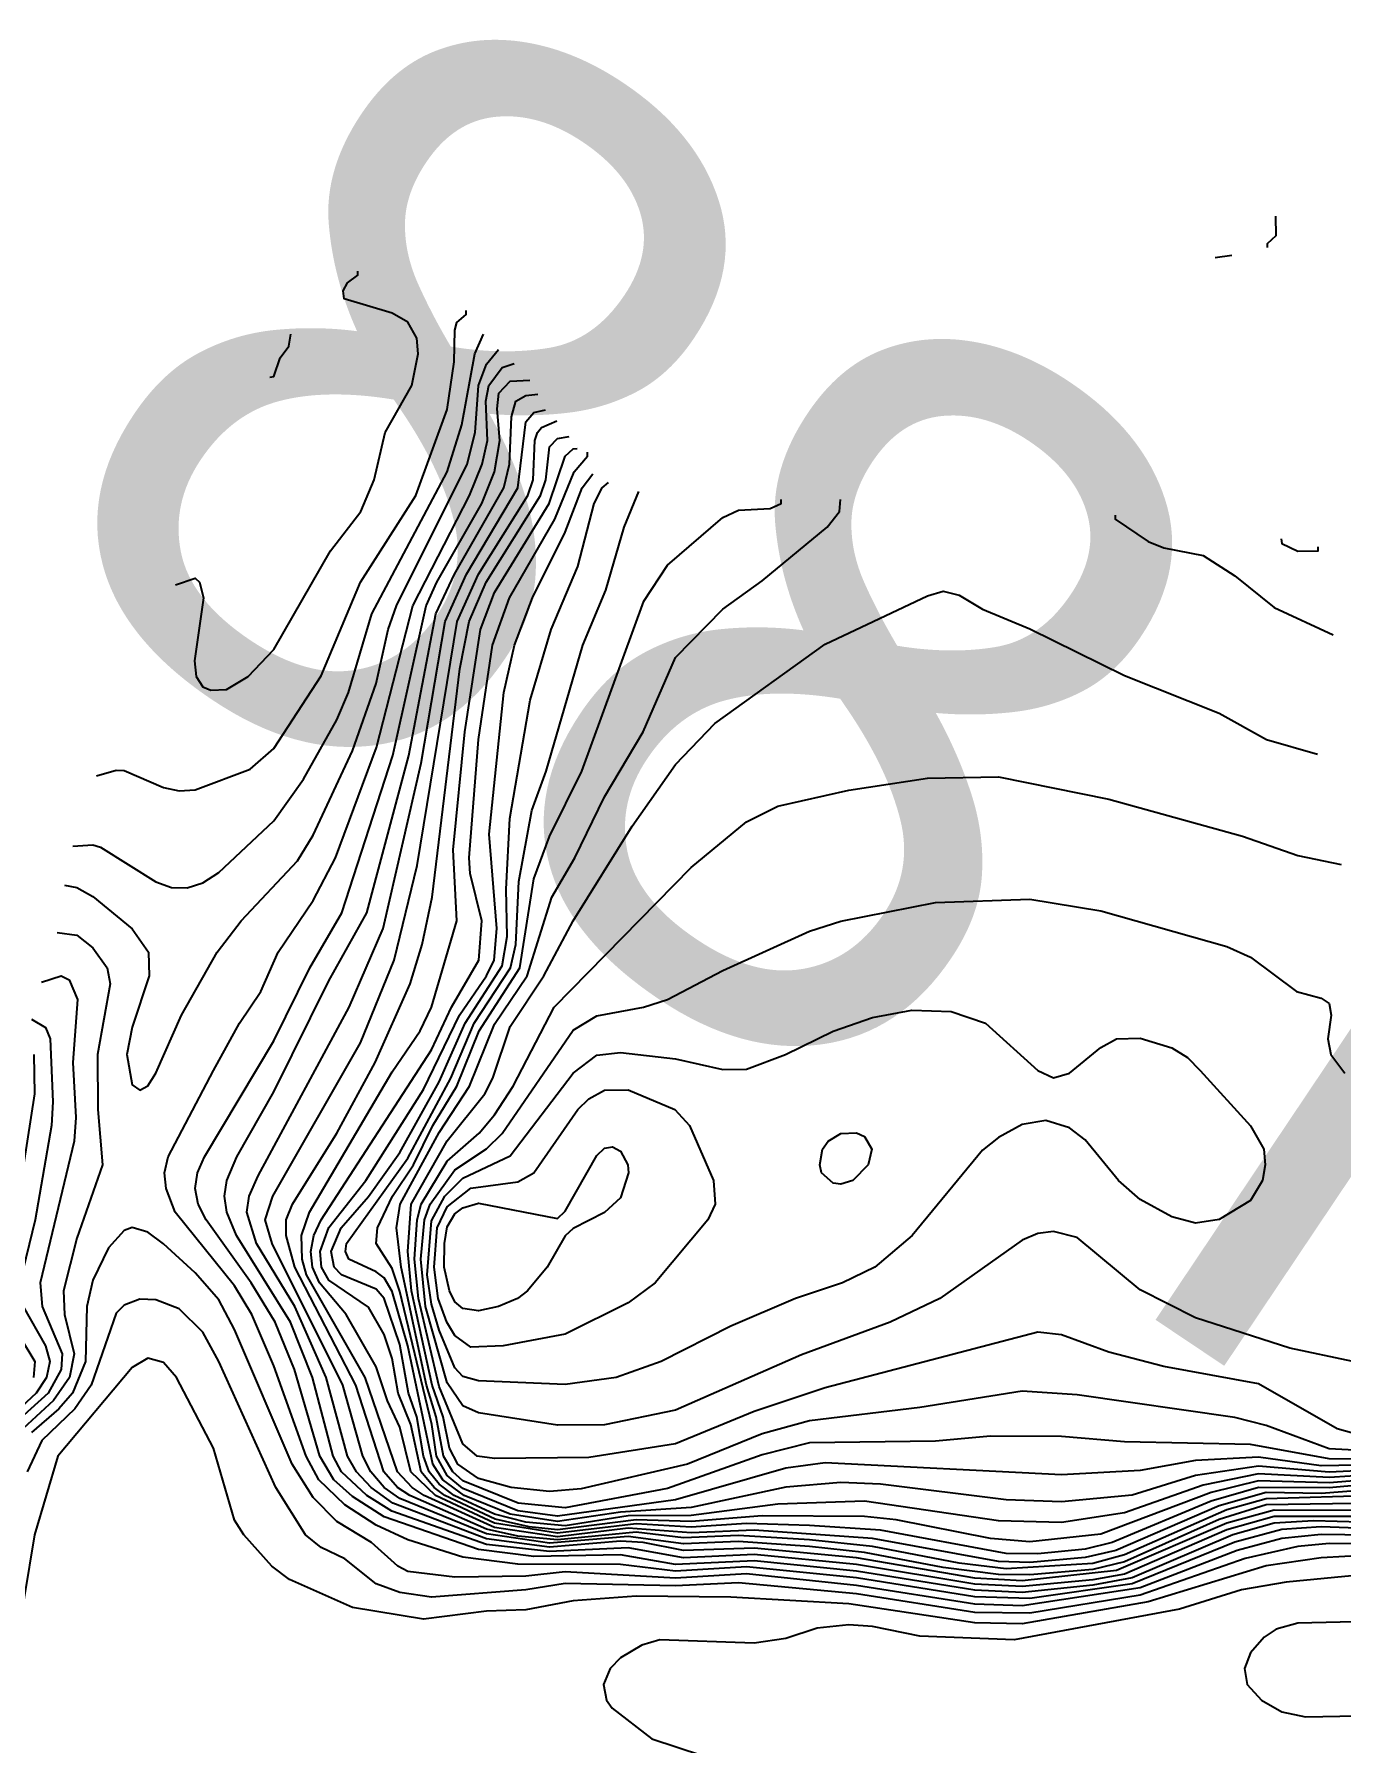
# Model space of a CAD drawing. Extents: x 474277 to 475042, y 254928 to 255625.
# Drawn here: x 474380.57 to 474393.3, y 255571.64 to 255588.29 of the extents above; entities that cross this region are included whole.
import ezdxf

# ---------------------------------------------------------------- set-up
doc = ezdxf.new("R2010")
doc.units = 0
doc.header["$MEASUREMENT"] = 0
doc.layers.add('BaseMapV2_DTM_export_MonNov09090547073261 — entities', color=1, linetype='CONTINUOUS')
doc.styles.get("Standard").update_dxf_attribs({"font": 'romans.shx'})

msp = doc.modelspace()

# ---------------------------------------------------------------- linework, layer by layer
at = {"layer": 'BaseMapV2_DTM_export_MonNov09090547073261 — entities', "color": 15, "linetype": 'Continuous', "true_color": 0xb7484b}
for points in [[(474392.656, 255586.516, 86.25), (474392.659, 255586.324, 86.25), (474392.575, 255586.247, 86.25), (474392.575, 255586.209, 86.25)], [(474392.23, 255586.132, 86.25), (474392.066, 255586.11, 86.25)], [(474381.945, 255582.925, 86.25), (474382.137, 255582.989, 86.25), (474382.181, 255582.95, 86.25), (474382.218, 255582.797, 86.25), (474382.132, 255582.183, 86.25), (474382.146, 255582.03, 86.25), (474382.213, 255581.931, 86.25), (474382.29, 255581.897, 86.25), (474382.443, 255581.906, 86.25), (474382.655, 255582.03, 86.25), (474382.903, 255582.294, 86.25), (474383.455, 255583.257, 86.25), (474383.749, 255583.64, 86.25), (474383.88, 255583.947, 86.25), (474383.986, 255584.407, 86.25), (474384.248, 255584.867, 86.25), (474384.309, 255585.174, 86.25), (474384.295, 255585.327, 86.25), (474384.207, 255585.482, 86.25), (474384.054, 255585.569, 86.25), (474383.587, 255585.711, 86.25), (474383.579, 255585.787, 86.25), (474383.621, 255585.864, 86.25), (474383.722, 255585.941, 86.25), (474383.722, 255585.979, 86.25)], [(474381.178, 255581.063, 86.5), (474381.37, 255581.121, 86.5), (474381.447, 255581.117, 86.5), (474381.83, 255580.949, 86.5), (474381.983, 255580.918, 86.5), (474382.137, 255580.927, 86.5), (474382.673, 255581.13, 86.5), (474382.903, 255581.329, 86.5), (474383.364, 255582.038, 86.5), (474383.748, 255582.95, 86.5), (474384.287, 255583.794, 86.5), (474384.59, 255584.631, 86.5), (474384.659, 255585.097, 86.5), (474384.666, 255585.404, 86.5), (474384.685, 255585.48, 86.5), (474384.777, 255585.557, 86.5), (474384.777, 255585.596, 86.5)], [(474380.948, 255580.378, 86.75), (474381.14, 255580.393, 86.75), (474381.217, 255580.368, 86.75), (474381.753, 255580.032, 86.75), (474381.907, 255579.977, 86.75), (474382.06, 255579.973, 86.75), (474382.213, 255580.022, 86.75), (474382.367, 255580.122, 86.75), (474382.903, 255580.626, 86.75), (474383.192, 255581.033, 86.75), (474383.517, 255581.611, 86.75), (474383.629, 255581.877, 86.75), (474383.856, 255582.643, 86.75), (474384.59, 255584.024, 86.75), (474384.735, 255584.484, 86.75), (474384.86, 255585.174, 86.75), (474384.944, 255585.365, 86.75)], [(474382.865, 255584.946, 86), (474382.903, 255584.954, 86), (474382.966, 255585.135, 86), (474383.049, 255585.25, 86), (474383.069, 255585.365, 86)], [(474380.866, 255579.998, 87), (474380.987, 255579.977, 87), (474381.14, 255579.889, 87), (474381.523, 255579.573, 87), (474381.684, 255579.346, 87), (474381.691, 255579.116, 87), (474381.523, 255578.618, 87), (474381.471, 255578.35, 87), (474381.523, 255578.055, 87), (474381.6, 255578.003, 87), (474381.677, 255578.044, 87), (474381.753, 255578.167, 87), (474382.006, 255578.733, 87), (474382.351, 255579.346, 87), (474382.584, 255579.653, 87), (474383.133, 255580.236, 87), (474383.287, 255580.487, 87), (474383.67, 255581.308, 87), (474383.9, 255581.965, 87), (474384.016, 255582.49, 87), (474384.098, 255582.72, 87), (474384.785, 255584.1, 87), (474384.862, 255584.407, 87), (474384.896, 255584.867, 87), (474384.974, 255585.072, 87), (474385.089, 255585.217, 87)], [(474393.715, 255573.726, 87.25), (474393.101, 255573.75, 87.25), (474392.718, 255573.723, 87.25), (474392.258, 255573.6, 87.25), (474391.261, 255573.196, 87.25), (474390.264, 255573.053, 87.25), (474389.728, 255573.069, 87.25), (474388.577, 255573.252, 87.25), (474387.504, 255573.362, 87.25), (474386.814, 255573.317, 87.25), (474386.277, 255573.384, 87.25), (474385.28, 255573.385, 87.25), (474384.744, 255573.455, 87.25), (474384.207, 255573.625, 87.25), (474383.9, 255573.767, 87.25), (474383.594, 255573.963, 87.25), (474383.343, 255574.209, 87.25), (474383.217, 255574.439, 87.25), (474382.903, 255575.319, 87.25), (474382.688, 255575.819, 87.25), (474382.52, 255576.098, 87.25), (474381.943, 255576.816, 87.25), (474381.855, 255577.046, 87.25), (474381.839, 255577.199, 87.25), (474381.876, 255577.353, 87.25), (474382.316, 255578.196, 87.25), (474382.57, 255578.656, 87.25), (474382.777, 255578.963, 87.25), (474382.944, 255579.346, 87.25), (474383.287, 255579.85, 87.25), (474383.503, 255580.267, 87.25), (474383.904, 255581.34, 87.25), (474384.257, 255582.72, 87.25), (474384.809, 255583.794, 87.25), (474384.933, 255584.1, 87.25), (474384.984, 255584.33, 87.25), (474384.966, 255584.714, 87.25), (474384.998, 255584.867, 87.25), (474385.127, 255585.042, 87.25), (474385.242, 255585.08, 87.25)], [(474393.715, 255573.788, 87.5), (474393.025, 255573.81, 87.5), (474392.641, 255573.785, 87.5), (474392.239, 255573.672, 87.5), (474391.261, 255573.255, 87.5), (474390.878, 255573.182, 87.5), (474390.188, 255573.112, 87.5), (474389.728, 255573.134, 87.5), (474388.577, 255573.319, 87.5), (474387.581, 255573.42, 87.5), (474386.814, 255573.383, 87.5), (474386.277, 255573.476, 87.5), (474385.434, 255573.46, 87.5), (474384.897, 255573.528, 87.5), (474383.977, 255573.846, 87.5), (474383.67, 255574.045, 87.5), (474383.487, 255574.209, 87.5), (474383.35, 255574.439, 87.5), (474383.106, 255575.283, 87.5), (474382.917, 255575.743, 87.5), (474382.684, 255576.126, 87.5), (474382.243, 255576.739, 87.5), (474382.166, 255576.893, 87.5), (474382.138, 255577.046, 87.5), (474382.16, 255577.199, 87.5), (474382.229, 255577.353, 87.5), (474382.903, 255578.483, 87.5), (474383.254, 255579.193, 87.5), (474383.565, 255579.73, 87.5), (474384.061, 255581.263, 87.5), (474384.387, 255582.72, 87.5), (474384.49, 255582.95, 87.5), (474384.927, 255583.717, 87.5), (474385.051, 255584.024, 87.5), (474385.102, 255584.33, 87.5), (474385.078, 255584.637, 87.5), (474385.095, 255584.79, 87.5), (474385.204, 255584.907, 87.5), (474385.395, 255584.919, 87.5)], [(474393.715, 255573.852, 87.75), (474392.641, 255573.852, 87.75), (474392.181, 255573.72, 87.75), (474391.184, 255573.29, 87.75), (474390.878, 255573.233, 87.75), (474390.188, 255573.17, 87.75), (474389.728, 255573.193, 87.75), (474388.577, 255573.384, 87.75), (474387.581, 255573.481, 87.75), (474386.891, 255573.449, 87.75), (474386.354, 255573.547, 87.75), (474385.587, 255573.51, 87.75), (474384.974, 255573.579, 87.75), (474384.051, 255573.902, 87.75), (474383.808, 255574.056, 87.75), (474383.562, 255574.286, 87.75), (474383.48, 255574.439, 87.75), (474383.279, 255575.206, 87.75), (474383.065, 255575.743, 87.75), (474382.541, 255576.586, 87.75), (474382.445, 255576.816, 87.75), (474382.423, 255576.969, 87.75), (474382.446, 255577.123, 87.75), (474382.543, 255577.353, 87.75), (474382.903, 255577.986, 87.75), (474383.44, 255579.068, 87.75), (474383.809, 255579.73, 87.75), (474384.216, 255581.263, 87.75), (474384.481, 255582.643, 87.75), (474384.661, 255583.027, 87.75), (474385.143, 255583.87, 87.75), (474385.199, 255584.1, 87.75), (474385.218, 255584.56, 87.75), (474385.26, 255584.714, 87.75), (474385.357, 255584.767, 87.75), (474385.472, 255584.782, 87.75)], [(474393.638, 255573.91, 88), (474392.641, 255573.914, 88), (474392.181, 255573.787, 88), (474391.108, 255573.326, 88), (474390.188, 255573.225, 88), (474389.728, 255573.251, 88), (474388.577, 255573.447, 88), (474387.581, 255573.541, 88), (474386.891, 255573.519, 88), (474386.5, 255573.596, 88), (474386.277, 255573.609, 88), (474385.587, 255573.551, 88), (474384.974, 255573.634, 88), (474384.062, 255573.979, 88), (474383.852, 255574.132, 88), (474383.707, 255574.286, 88), (474383.622, 255574.439, 88), (474383.414, 255575.206, 88), (474383.108, 255575.896, 88), (474382.735, 255576.509, 88), (474382.639, 255576.816, 88), (474382.664, 255576.969, 88), (474382.75, 255577.169, 88), (474383.637, 255578.81, 88), (474383.968, 255579.576, 88), (474384.339, 255581.187, 88), (474384.572, 255582.567, 88), (474384.78, 255583.027, 88), (474385.28, 255583.87, 88), (474385.357, 255584.512, 88), (474385.434, 255584.602, 88), (474385.549, 255584.628, 88)], [(474393.638, 255573.981, 88.25), (474392.565, 255573.964, 88.25), (474392.105, 255573.821, 88.25), (474391.184, 255573.409, 88.25), (474390.878, 255573.336, 88.25), (474390.264, 255573.281, 88.25), (474389.958, 255573.286, 88.25), (474389.421, 255573.355, 88.25), (474388.654, 255573.501, 88.25), (474388.117, 255573.56, 88.25), (474387.427, 255573.608, 88.25), (474386.891, 255573.584, 88.25), (474386.354, 255573.657, 88.25), (474385.587, 255573.59, 88.25), (474384.974, 255573.683, 88.25), (474384.13, 255574.026, 88.25), (474383.978, 255574.132, 88.25), (474383.847, 255574.286, 88.25), (474383.769, 255574.439, 88.25), (474383.576, 255575.129, 88.25), (474382.886, 255576.509, 88.25), (474382.82, 255576.739, 88.25), (474382.892, 255576.969, 88.25), (474383.747, 255578.465, 88.25), (474384.076, 255579.27, 88.25), (474384.3, 255580.19, 88.25), (474384.688, 255582.567, 88.25), (474384.896, 255583.027, 88.25), (474385.375, 255583.794, 88.25), (474385.427, 255583.947, 88.25), (474385.443, 255584.33, 88.25), (474385.469, 255584.407, 88.25), (474385.51, 255584.456, 88.25), (474385.658, 255584.522, 88.25)], [(474393.638, 255574.054, 88.5), (474392.565, 255574.023, 88.5), (474392.181, 255573.915, 88.5), (474391.184, 255573.477, 88.5), (474390.878, 255573.393, 88.5), (474390.034, 255573.341, 88.5), (474389.574, 255573.395, 88.5), (474388.731, 255573.558, 88.5), (474388.117, 255573.623, 88.5), (474387.427, 255573.665, 88.5), (474386.891, 255573.642, 88.5), (474386.431, 255573.699, 88.5), (474385.664, 255573.622, 88.5), (474385.28, 255573.659, 88.5), (474384.974, 255573.727, 88.5), (474384.227, 255574.056, 88.5), (474384.108, 255574.132, 88.5), (474383.974, 255574.286, 88.5), (474383.701, 255575.129, 88.5), (474383.108, 255576.279, 88.5), (474383.024, 255576.586, 88.5), (474383.023, 255576.739, 88.5), (474383.084, 255576.893, 88.5), (474383.516, 255577.583, 88.5), (474383.891, 255578.273, 88.5), (474384.231, 255579.04, 88.5), (474384.348, 255579.423, 88.5), (474384.444, 255579.883, 88.5), (474384.715, 255582.107, 88.5), (474384.805, 255582.567, 88.5), (474384.971, 255582.95, 88.5), (474385.498, 255583.794, 88.5), (474385.55, 255583.947, 88.5), (474385.587, 255584.269, 88.5), (474385.664, 255584.348, 88.5), (474385.779, 255584.369, 88.5)], [(474393.638, 255574.116, 88.75), (474393.101, 255574.074, 88.75), (474392.565, 255574.083, 88.75), (474392.105, 255573.954, 88.75), (474391.102, 255573.519, 88.75), (474390.801, 255573.45, 88.75), (474390.264, 255573.402, 88.75), (474389.958, 255573.413, 88.75), (474388.731, 255573.635, 88.75), (474387.581, 255573.718, 88.75), (474386.967, 255573.693, 88.75), (474386.354, 255573.738, 88.75), (474385.664, 255573.654, 88.75), (474385.05, 255573.745, 88.75), (474384.368, 255574.056, 88.75), (474384.249, 255574.132, 88.75), (474384.106, 255574.286, 88.75), (474383.793, 255575.206, 88.75), (474383.222, 255576.203, 88.75), (474383.178, 255576.356, 88.75), (474383.173, 255576.586, 88.75), (474383.251, 255576.816, 88.75), (474384.054, 255578.183, 88.75), (474384.327, 255578.58, 88.75), (474384.437, 255578.811, 88.75), (474384.684, 255579.653, 88.75), (474384.648, 255580.343, 88.75), (474384.764, 255581.493, 88.75), (474384.914, 255582.49, 88.75), (474385.05, 255582.851, 88.75), (474385.585, 255583.717, 88.75), (474385.74, 255584.176, 88.75), (474385.817, 255584.25, 88.75), (474385.855, 255584.252, 88.75)], [(474393.791, 255574.184, 89), (474393.178, 255574.129, 89), (474392.488, 255574.132, 89), (474392.028, 255574, 89), (474391.065, 255573.596, 89), (474390.801, 255573.534, 89), (474390.341, 255573.488, 89), (474390.034, 255573.492, 89), (474388.808, 255573.719, 89), (474388.117, 255573.762, 89), (474387.504, 255573.783, 89), (474386.967, 255573.746, 89), (474386.431, 255573.78, 89), (474385.664, 255573.688, 89), (474385.05, 255573.786, 89), (474384.476, 255574.056, 89), (474384.237, 255574.286, 89), (474384.13, 255574.722, 89), (474384.01, 255574.976, 89), (474383.9, 255575.308, 89), (474383.606, 255575.819, 89), (474383.347, 255576.126, 89), (474383.279, 255576.279, 89), (474383.264, 255576.433, 89), (474383.292, 255576.586, 89), (474383.363, 255576.739, 89), (474384.437, 255578.396, 89), (474384.633, 255578.81, 89), (474384.898, 255579.27, 89), (474384.928, 255579.653, 89), (474384.815, 255580.113, 89), (474384.804, 255580.267, 89), (474384.896, 255581.417, 89), (474385.033, 255582.337, 89), (474385.196, 255582.797, 89), (474385.64, 255583.564, 89), (474385.828, 255584.024, 89), (474385.956, 255584.177, 89), (474385.956, 255584.215, 89)], [(474393.791, 255574.228, 89.25), (474393.178, 255574.179, 89.25), (474392.488, 255574.197, 89.25), (474392.028, 255574.083, 89.25), (474390.954, 255573.678, 89.25), (474390.264, 255573.604, 89.25), (474389.881, 255573.637, 89.25), (474388.961, 255573.817, 89.25), (474388.654, 255573.85, 89.25), (474387.657, 255573.857, 89.25), (474386.967, 255573.801, 89.25), (474386.431, 255573.819, 89.25), (474385.664, 255573.722, 89.25), (474385.389, 255573.749, 89.25), (474385.057, 255573.826, 89.25), (474384.569, 255574.056, 89.25), (474384.464, 255574.132, 89.25), (474384.338, 255574.286, 89.25), (474384.237, 255574.746, 89.25), (474384.115, 255575.053, 89.25), (474384.054, 255575.39, 89.25), (474383.977, 255575.622, 89.25), (474383.824, 255575.89, 89.25), (474383.44, 255576.151, 89.25), (474383.369, 255576.279, 89.25), (474383.356, 255576.433, 89.25), (474383.44, 255576.664, 89.25), (474383.799, 255577.123, 89.25), (474384.36, 255578.009, 89.25), (474384.712, 255578.733, 89.25), (474384.975, 255579.116, 89.25), (474385.047, 255579.27, 89.25), (474385.074, 255579.576, 89.25), (474384.999, 255580.497, 89.25), (474385.142, 255581.877, 89.25), (474385.247, 255582.337, 89.25), (474385.423, 255582.797, 89.25), (474385.74, 255583.438, 89.25), (474385.904, 255583.87, 89.25), (474386.009, 255584.004, 89.25)], [(474393.791, 255574.27, 89.5), (474393.178, 255574.231, 89.5), (474392.488, 255574.265, 89.5), (474391.951, 255574.155, 89.5), (474391.184, 255573.886, 89.5), (474390.571, 255573.792, 89.5), (474389.958, 255573.809, 89.5), (474388.654, 255574.001, 89.5), (474387.811, 255573.971, 89.5), (474386.967, 255573.862, 89.5), (474386.354, 255573.857, 89.5), (474385.74, 255573.76, 89.5), (474385.357, 255573.795, 89.5), (474385.05, 255573.874, 89.5), (474384.658, 255574.056, 89.5), (474384.514, 255574.165, 89.5), (474384.417, 255574.286, 89.5), (474384.36, 255574.439, 89.5), (474384.297, 255574.823, 89.5), (474384.214, 255575.053, 89.5), (474384.13, 255575.525, 89.5), (474383.978, 255575.973, 89.5), (474383.9, 255576.064, 89.5), (474383.561, 255576.203, 89.5), (474383.491, 255576.279, 89.5), (474383.46, 255576.433, 89.5), (474383.56, 255576.663, 89.5), (474383.824, 255576.968, 89.5), (474384.13, 255577.397, 89.5), (474384.514, 255578.083, 89.5), (474384.765, 255578.656, 89.5), (474385.127, 255579.215, 89.5), (474385.176, 255579.5, 89.5), (474385.166, 255579.96, 89.5), (474385.201, 255580.65, 89.5), (474385.398, 255581.8, 89.5), (474385.604, 255582.49, 89.5), (474385.864, 255583.104, 89.5), (474386.021, 255583.717, 89.5), (474386.101, 255583.87, 89.5), (474386.162, 255583.92, 89.5)], [(474393.791, 255574.313, 89.75), (474393.178, 255574.283, 89.75), (474392.488, 255574.34, 89.75), (474391.875, 255574.251, 89.75), (474391.261, 255574.06, 89.75), (474390.571, 255573.992, 89.75), (474390.034, 255574.014, 89.75), (474388.808, 255574.166, 89.75), (474388.424, 255574.182, 89.75), (474387.887, 255574.138, 89.75), (474386.967, 255573.939, 89.75), (474386.277, 255573.894, 89.75), (474385.664, 255573.801, 89.75), (474385.204, 255573.874, 89.75), (474384.755, 255574.056, 89.75), (474384.547, 255574.209, 89.75), (474384.45, 255574.362, 89.75), (474384.207, 255575.513, 89.75), (474384.054, 255576.043, 89.75), (474383.977, 255576.174, 89.75), (474383.9, 255576.235, 89.75), (474383.634, 255576.356, 89.75), (474383.602, 255576.433, 89.75), (474383.612, 255576.509, 89.75), (474384.207, 255577.342, 89.75), (474384.625, 255578.12, 89.75), (474384.853, 255578.656, 89.75), (474385.208, 255579.193, 89.75), (474385.259, 255579.423, 89.75), (474385.29, 255580.036, 89.75), (474385.416, 255580.727, 89.75), (474385.555, 255581.11, 89.75), (474385.913, 255582.337, 89.75), (474386.137, 255582.874, 89.75), (474386.314, 255583.487, 89.75), (474386.457, 255583.832, 89.75)], [(474393.791, 255574.357, 90), (474393.101, 255574.343, 90), (474392.488, 255574.428, 90), (474391.875, 255574.395, 90), (474391.338, 255574.298, 90), (474390.571, 255574.256, 90), (474388.271, 255574.372, 90), (474387.887, 255574.321, 90), (474386.814, 255574.012, 90), (474385.664, 255573.854, 90), (474385.28, 255573.906, 90), (474384.744, 255574.123, 90), (474384.59, 255574.25, 90), (474384.486, 255574.439, 90), (474384.441, 255574.746, 90), (474384.13, 255576.043, 90), (474384.054, 255576.267, 90), (474383.9, 255576.509, 90), (474383.911, 255576.663, 90), (474384.057, 255576.969, 90), (474384.264, 255577.276, 90), (474384.451, 255577.66, 90), (474384.684, 255578.043, 90), (474384.903, 255578.58, 90), (474385.297, 255579.193, 90), (474385.434, 255580.062, 90), (474385.587, 255580.473, 90), (474385.901, 255581.11, 90), (474386.507, 255582.764, 90), (474386.737, 255583.116, 90), (474387.274, 255583.581, 90), (474387.427, 255583.653, 90), (474387.734, 255583.669, 90), (474387.842, 255583.717, 90), (474387.842, 255583.755, 90)], [(474393.791, 255574.41, 90.25), (474393.178, 255574.412, 90.25), (474392.411, 255574.552, 90.25), (474391.184, 255574.579, 90.25), (474390.571, 255574.631, 90.25), (474389.881, 255574.633, 90.25), (474389.344, 255574.586, 90.25), (474388.117, 255574.567, 90.25), (474387.657, 255574.451, 90.25), (474386.737, 255574.123, 90.25), (474385.74, 255573.934, 90.25), (474385.282, 255573.979, 90.25), (474384.744, 255574.199, 90.25), (474384.646, 255574.286, 90.25), (474384.556, 255574.439, 90.25), (474384.484, 255574.823, 90.25), (474384.388, 255575.129, 90.25), (474384.142, 255576.279, 90.25), (474384.099, 255576.663, 90.25), (474384.133, 255576.893, 90.25), (474384.514, 255577.591, 90.25), (474384.807, 255578.043, 90.25), (474385.05, 255578.646, 90.25), (474385.369, 255579.116, 90.25), (474385.61, 255579.883, 90.25), (474385.835, 255580.267, 90.25), (474386.124, 255580.859, 90.25), (474386.5, 255581.493, 90.25), (474386.814, 255582.217, 90.25), (474387.274, 255582.687, 90.25), (474387.657, 255582.963, 90.25), (474388.289, 255583.487, 90.25), (474388.409, 255583.64, 90.25), (474388.42, 255583.755, 90.25)], [(474391.093, 255583.602, 90.25), (474391.093, 255583.564, 90.25), (474391.415, 255583.347, 90.25), (474391.568, 255583.284, 90.25), (474391.951, 255583.209, 90.25), (474392.258, 255583.011, 90.25), (474392.641, 255582.702, 90.25), (474393.216, 255582.436, 90.25)], [(474392.709, 255583.372, 90), (474392.718, 255583.327, 90), (474392.871, 255583.253, 90), (474393.07, 255583.257, 90), (474393.07, 255583.295, 90)], [(474393.791, 255574.476, 90.5), (474393.178, 255574.509, 90.5), (474392.565, 255574.737, 90.5), (474392.258, 255574.816, 90.5), (474390.724, 255575.037, 90.5), (474390.188, 255575.072, 90.5), (474389.191, 255574.911, 90.5), (474388.117, 255574.784, 90.5), (474387.657, 255574.657, 90.5), (474386.931, 255574.362, 90.5), (474385.894, 255574.12, 90.5), (474385.587, 255574.094, 90.5), (474385.213, 255574.132, 90.5), (474384.897, 255574.22, 90.5), (474384.695, 255574.362, 90.5), (474384.615, 255574.516, 90.5), (474384.552, 255574.823, 90.5), (474384.445, 255575.129, 90.5), (474384.245, 255576.049, 90.5), (474384.209, 255576.433, 90.5), (474384.241, 255576.893, 90.5), (474384.59, 255577.508, 90.5), (474384.958, 255577.966, 90.5), (474385.036, 255578.12, 90.5), (474385.204, 255578.623, 90.5), (474385.532, 255579.116, 90.5), (474385.819, 255579.653, 90.5), (474386.392, 255580.573, 90.5), (474386.814, 255581.173, 90.5), (474387.197, 255581.575, 90.5), (474388.271, 255582.348, 90.5), (474389.268, 255582.817, 90.5), (474389.421, 255582.862, 90.5), (474389.574, 255582.824, 90.5), (474389.804, 255582.689, 90.5), (474390.264, 255582.497, 90.5), (474391.184, 255582.041, 90.5), (474392.105, 255581.676, 90.5), (474392.568, 255581.417, 90.5), (474393.063, 255581.275, 90.5)], [(474393.638, 255574.599, 90.75), (474393.255, 255574.706, 90.75), (474392.488, 255575.143, 90.75), (474391.568, 255575.313, 90.75), (474391.031, 255575.451, 90.75), (474390.571, 255575.621, 90.75), (474390.341, 255575.647, 90.75), (474388.271, 255575.103, 90.75), (474387.581, 255574.873, 90.75), (474386.814, 255574.557, 90.75), (474385.971, 255574.425, 90.75), (474385.05, 255574.417, 90.75), (474384.882, 255574.439, 90.75), (474384.744, 255574.558, 90.75), (474384.514, 255575.118, 90.75), (474384.311, 255575.973, 90.75), (474384.274, 255576.356, 90.75), (474384.298, 255576.739, 90.75), (474384.337, 255576.893, 90.75), (474384.59, 255577.31, 90.75), (474384.902, 255577.583, 90.75), (474385.05, 255577.763, 90.75), (474385.233, 255578.043, 90.75), (474385.631, 255578.81, 90.75), (474386.967, 255580.171, 90.75), (474387.504, 255580.617, 90.75), (474387.811, 255580.77, 90.75), (474388.501, 255580.925, 90.75), (474389.268, 255581.04, 90.75), (474389.958, 255581.053, 90.75), (474391.031, 255580.838, 90.75), (474392.335, 255580.478, 90.75), (474392.871, 255580.288, 90.75), (474393.293, 255580.2, 90.75)], [(474393.408, 255575.361, 91), (474392.795, 255575.491, 91), (474391.875, 255575.786, 91), (474391.338, 255576.059, 91), (474390.724, 255576.567, 91), (474390.494, 255576.626, 91), (474390.341, 255576.607, 91), (474390.188, 255576.542, 91), (474389.388, 255575.973, 91), (474388.902, 255575.743, 91), (474388.041, 255575.425, 91), (474386.814, 255574.885, 91), (474386.124, 255574.743, 91), (474385.664, 255574.74, 91), (474384.897, 255574.859, 91), (474384.744, 255574.93, 91), (474384.59, 255575.154, 91), (474384.381, 255575.896, 91), (474384.335, 255576.356, 91), (474384.371, 255576.739, 91), (474384.424, 255576.893, 91), (474384.667, 255577.228, 91), (474384.974, 255577.433, 91), (474385.127, 255577.582, 91), (474385.817, 255578.586, 91), (474386.047, 255578.728, 91), (474386.502, 255578.81, 91), (474386.736, 255578.886, 91), (474387.274, 255579.167, 91), (474388.117, 255579.551, 91), (474388.424, 255579.648, 91), (474389.344, 255579.831, 91), (474390.264, 255579.862, 91), (474390.954, 255579.751, 91), (474392.181, 255579.403, 91), (474392.411, 255579.297, 91), (474392.86, 255578.963, 91), (474393.101, 255578.9, 91), (474393.178, 255578.848, 91), (474393.197, 255578.733, 91), (474393.164, 255578.503, 91), (474393.195, 255578.35, 91), (474393.331, 255578.168, 91)], [(474380.795, 255579.537, 87.25), (474380.987, 255579.511, 87.25), (474381.14, 255579.388, 87.25), (474381.28, 255579.193, 87.25), (474381.311, 255579.04, 87.25), (474381.188, 255578.35, 87.25), (474381.19, 255577.813, 87.25), (474381.234, 255577.276, 87.25), (474380.987, 255576.562, 87.25), (474380.857, 255576.049, 87.25), (474380.864, 255575.819, 87.25), (474380.959, 255575.436, 87.25), (474380.914, 255575.206, 87.25), (474380.757, 255574.979, 87.25), (474380.421, 255574.669, 87.25)], [(474380.642, 255579.055, 87.5), (474380.833, 255579.115, 87.5), (474380.91, 255579.079, 87.5), (474380.991, 255578.886, 87.5), (474380.948, 255578.273, 87.5), (474380.976, 255577.736, 87.5), (474380.96, 255577.506, 87.5), (474380.628, 255576.126, 87.5), (474380.648, 255575.896, 87.5), (474380.842, 255575.436, 87.5), (474380.834, 255575.283, 87.5), (474380.705, 255575.053, 87.5), (474380.37, 255574.746, 87.5)], [(474380.544, 255578.695, 87.75), (474380.68, 255578.614, 87.75), (474380.726, 255578.503, 87.75), (474380.752, 255577.89, 87.75), (474380.738, 255577.66, 87.75), (474380.579, 255576.739, 87.75), (474380.429, 255576.126, 87.75)], [(474386.236, 255575.206, 91.25), (474385.74, 255575.137, 91.25), (474384.897, 255575.173, 91.25), (474384.744, 255575.214, 91.25), (474384.667, 255575.299, 91.25), (474384.514, 255575.667, 91.25), (474384.437, 255575.919, 91.25), (474384.397, 255576.203, 91.25), (474384.437, 255576.729, 91.25), (474384.568, 255576.969, 91.25), (474384.744, 255577.145, 91.25), (474385.204, 255577.364, 91.25), (474385.817, 255578.168, 91.25), (474386.047, 255578.345, 91.25), (474386.277, 255578.37, 91.25), (474386.814, 255578.309, 91.25), (474387.274, 255578.204, 91.25), (474387.504, 255578.209, 91.25), (474387.884, 255578.35, 91.25), (474388.347, 255578.579, 91.25), (474388.731, 255578.71, 91.25), (474389.114, 255578.782, 91.25), (474389.498, 255578.77, 91.25), (474389.832, 255578.656, 91.25), (474390.341, 255578.195, 91.25), (474390.494, 255578.124, 91.25), (474390.648, 255578.169, 91.25), (474390.954, 255578.419, 91.25), (474391.108, 255578.503, 91.25), (474391.338, 255578.508, 91.25), (474391.645, 255578.415, 91.25), (474391.798, 255578.32, 91.25), (474391.922, 255578.196, 91.25), (474392.411, 255577.657, 91.25), (474392.54, 255577.429, 91.25), (474392.555, 255577.276, 91.25), (474392.529, 255577.123, 91.25), (474392.411, 255576.928, 91.25), (474392.105, 255576.743, 91.25), (474391.875, 255576.707, 91.25), (474391.645, 255576.769, 91.25), (474391.338, 255576.938, 91.25), (474391.125, 255577.123, 91.25), (474390.801, 255577.519, 91.25), (474390.648, 255577.637, 91.25), (474390.418, 255577.709, 91.25), (474390.188, 255577.667, 91.25), (474389.958, 255577.543, 91.25), (474389.804, 255577.419, 91.25), (474389.119, 255576.586, 91.25), (474388.755, 255576.279, 91.25), (474388.439, 255576.126, 91.25), (474387.981, 255575.973, 91.25), (474387.351, 255575.705, 91.25), (474386.675, 255575.359, 91.25), (474386.236, 255575.206, 91.25)], [(474380.568, 255578.35, 88), (474380.573, 255577.966, 88), (474380.395, 255576.816, 88)], [(474385.136, 255575.513, 91.5), (474384.82, 255575.5, 91.5), (474384.667, 255575.612, 91.5), (474384.587, 255575.743, 91.5), (474384.504, 255575.973, 91.5), (474384.465, 255576.279, 91.5), (474384.494, 255576.663, 91.5), (474384.59, 255576.867, 91.5), (474384.82, 255577.047, 91.5), (474385.28, 255577.111, 91.5), (474385.434, 255577.197, 91.5), (474385.863, 255577.813, 91.5), (474385.971, 255577.917, 91.5), (474386.124, 255578.003, 91.5), (474386.354, 255578.006, 91.5), (474386.808, 255577.813, 91.5), (474386.95, 255577.66, 91.5), (474387.184, 255577.123, 91.5), (474387.2, 255576.893, 91.5), (474387.127, 255576.739, 91.5), (474386.615, 255576.126, 91.5), (474386.354, 255575.931, 91.5), (474385.74, 255575.628, 91.5), (474385.136, 255575.513, 91.5)], [(474388.541, 255577.123, 91.5), (474388.424, 255577.088, 91.5), (474388.347, 255577.098, 91.5), (474388.236, 255577.199, 91.5), (474388.218, 255577.276, 91.5), (474388.246, 255577.429, 91.5), (474388.299, 255577.506, 91.5), (474388.424, 255577.581, 91.5), (474388.577, 255577.586, 91.5), (474388.654, 255577.55, 91.5), (474388.725, 255577.429, 91.5), (474388.688, 255577.276, 91.5), (474388.541, 255577.123, 91.5)], [(474385.092, 255575.896, 91.75), (474384.897, 255575.853, 91.75), (474384.744, 255575.875, 91.75), (474384.667, 255575.943, 91.75), (474384.612, 255576.049, 91.75), (474384.561, 255576.279, 91.75), (474384.564, 255576.509, 91.75), (474384.59, 255576.671, 91.75), (474384.667, 255576.798, 91.75), (474384.744, 255576.858, 91.75), (474384.897, 255576.901, 91.75), (474385.664, 255576.754, 91.75), (474385.74, 255576.826, 91.75), (474386.047, 255577.365, 91.75), (474386.124, 255577.439, 91.75), (474386.201, 255577.452, 91.75), (474386.277, 255577.408, 91.75), (474386.348, 255577.276, 91.75), (474386.357, 255577.199, 91.75), (474386.277, 255576.955, 91.75), (474386.124, 255576.812, 91.75), (474385.817, 255576.655, 91.75), (474385.74, 255576.585, 91.75), (474385.563, 255576.279, 91.75), (474385.373, 255576.049, 91.75), (474385.275, 255575.973, 91.75), (474385.092, 255575.896, 91.75)], [(474393.791, 255573.667, 87), (474393.101, 255573.677, 87), (474392.718, 255573.638, 87), (474392.282, 255573.519, 87), (474391.338, 255573.155, 87), (474390.188, 255572.981, 87), (474389.728, 255572.997, 87), (474388.577, 255573.18, 87), (474387.504, 255573.291, 87), (474386.814, 255573.249, 87), (474385.74, 255573.311, 87), (474385.357, 255573.271, 87), (474384.667, 255573.259, 87), (474384.207, 255573.315, 87), (474384.109, 255573.366, 87), (474383.855, 255573.596, 87), (474383.517, 255573.801, 87), (474383.287, 255574.036, 87), (474383.082, 255574.362, 87), (474382.52, 255575.672, 87), (474382.367, 255575.96, 87), (474382.137, 255576.225, 87), (474381.83, 255576.506, 87), (474381.677, 255576.621, 87), (474381.523, 255576.665, 87), (474381.447, 255576.635, 87), (474381.293, 255576.467, 87), (474381.14, 255576.153, 87), (474381.084, 255575.896, 87), (474381.07, 255575.359, 87), (474380.943, 255575.053, 87), (474380.811, 255574.899, 87), (474380.545, 255574.669, 87)], [(474380.464, 255575.896, 87.75), (474380.68, 255575.513, 87.75), (474380.723, 255575.359, 87.75), (474380.691, 255575.206, 87.75), (474380.591, 255575.053, 87.75), (474380.261, 255574.746, 87.75)], [(474393.715, 255573.583, 86.75), (474393.178, 255573.587, 86.75), (474392.871, 255573.558, 86.75), (474392.358, 255573.442, 86.75), (474391.338, 255573.085, 86.75), (474390.264, 255572.908, 86.75), (474389.728, 255572.916, 86.75), (474388.577, 255573.098, 86.75), (474387.427, 255573.204, 86.75), (474386.814, 255573.174, 86.75), (474385.74, 255573.199, 86.75), (474385.357, 255573.138, 86.75), (474384.437, 255573.065, 86.75), (474384.13, 255573.109, 86.75), (474383.9, 255573.195, 86.75), (474383.594, 255573.438, 86.75), (474383.364, 255573.55, 86.75), (474383.212, 255573.672, 86.75), (474382.924, 255574.132, 86.75), (474382.369, 255575.359, 86.75), (474382.213, 255575.646, 86.75), (474381.983, 255575.873, 86.75), (474381.753, 255575.961, 86.75), (474381.6, 255575.966, 86.75), (474381.447, 255575.909, 86.75), (474381.37, 255575.831, 86.75), (474381.124, 255575.129, 86.75), (474380.967, 255574.899, 86.75), (474380.644, 255574.592, 86.75), (474380.501, 255574.286, 86.75)], [(474380.3, 255575.819, 88), (474380.575, 255575.359, 88), (474380.565, 255575.206, 88)], [(474394.482, 255573.526, 86.5), (474393.101, 255573.448, 86.5), (474392.565, 255573.37, 86.5), (474391.415, 255573.019, 86.5), (474390.188, 255572.807, 86.5), (474389.728, 255572.816, 86.5), (474388.501, 255573, 86.5), (474387.351, 255573.065, 86.5), (474386.431, 255573.076, 86.5), (474385.817, 255573.031, 86.5), (474385.357, 255572.943, 86.5), (474384.974, 255572.928, 86.5), (474384.36, 255572.851, 86.5), (474383.67, 255572.963, 86.5), (474383.057, 255573.238, 86.5), (474382.885, 255573.366, 86.5), (474382.61, 255573.672, 86.5), (474382.52, 255573.816, 86.5), (474382.315, 255574.516, 86.5), (474381.955, 255575.206, 86.5), (474381.83, 255575.35, 86.5), (474381.677, 255575.392, 86.5), (474381.523, 255575.303, 86.5), (474380.801, 255574.439, 86.5), (474380.574, 255573.672, 86.5), (474380.373, 255572.451, 86.5)], [(474393.868, 255573.318, 86.25), (474392.759, 255573.212, 86.25), (474392.323, 255573.136, 86.25), (474391.721, 255572.948, 86.25), (474390.111, 255572.65, 86.25), (474389.191, 255572.686, 86.25), (474388.731, 255572.781, 86.25), (474388.501, 255572.796, 86.25), (474388.194, 255572.763, 86.25), (474387.887, 255572.661, 86.25), (474387.581, 255572.616, 86.25), (474386.661, 255572.649, 86.25), (474386.486, 255572.599, 86.25), (474386.277, 255572.474, 86.25), (474386.177, 255572.369, 86.25), (474386.113, 255572.216, 86.25), (474386.142, 255572.062, 86.25), (474386.198, 255571.985, 86.25), (474386.584, 255571.685, 86.25), (474387.581, 255571.356, 86.25)], [(474393.561, 255572.829, 86), (474392.871, 255572.812, 86), (474392.662, 255572.752, 86), (474392.546, 255572.676, 86), (474392.412, 255572.522, 86), (474392.352, 255572.369, 86), (474392.38, 255572.216, 86), (474392.518, 255572.062, 86), (474392.718, 255571.948, 86), (474392.948, 255571.901, 86), (474393.45, 255571.909, 86)]]:
    msp.add_polyline3d(points, dxfattribs=at)

# ---------------------------------------------------------------- texts
at = {"layer": 'BaseMapV2_DTM_export_MonNov09090547073261 — entities', "color": 250, "true_color": 0x323232, "insert": (474380.119, 255583.269), "char_height": 0.2, "width": 17.61571, "attachment_point": 7, "rotation": 326.1623}
msp.add_mtext('\\fOpen Sans|i0|b0;\\H7.02279;88\\~m', dxfattribs=at)

doc.saveas('drawing.dxf')
